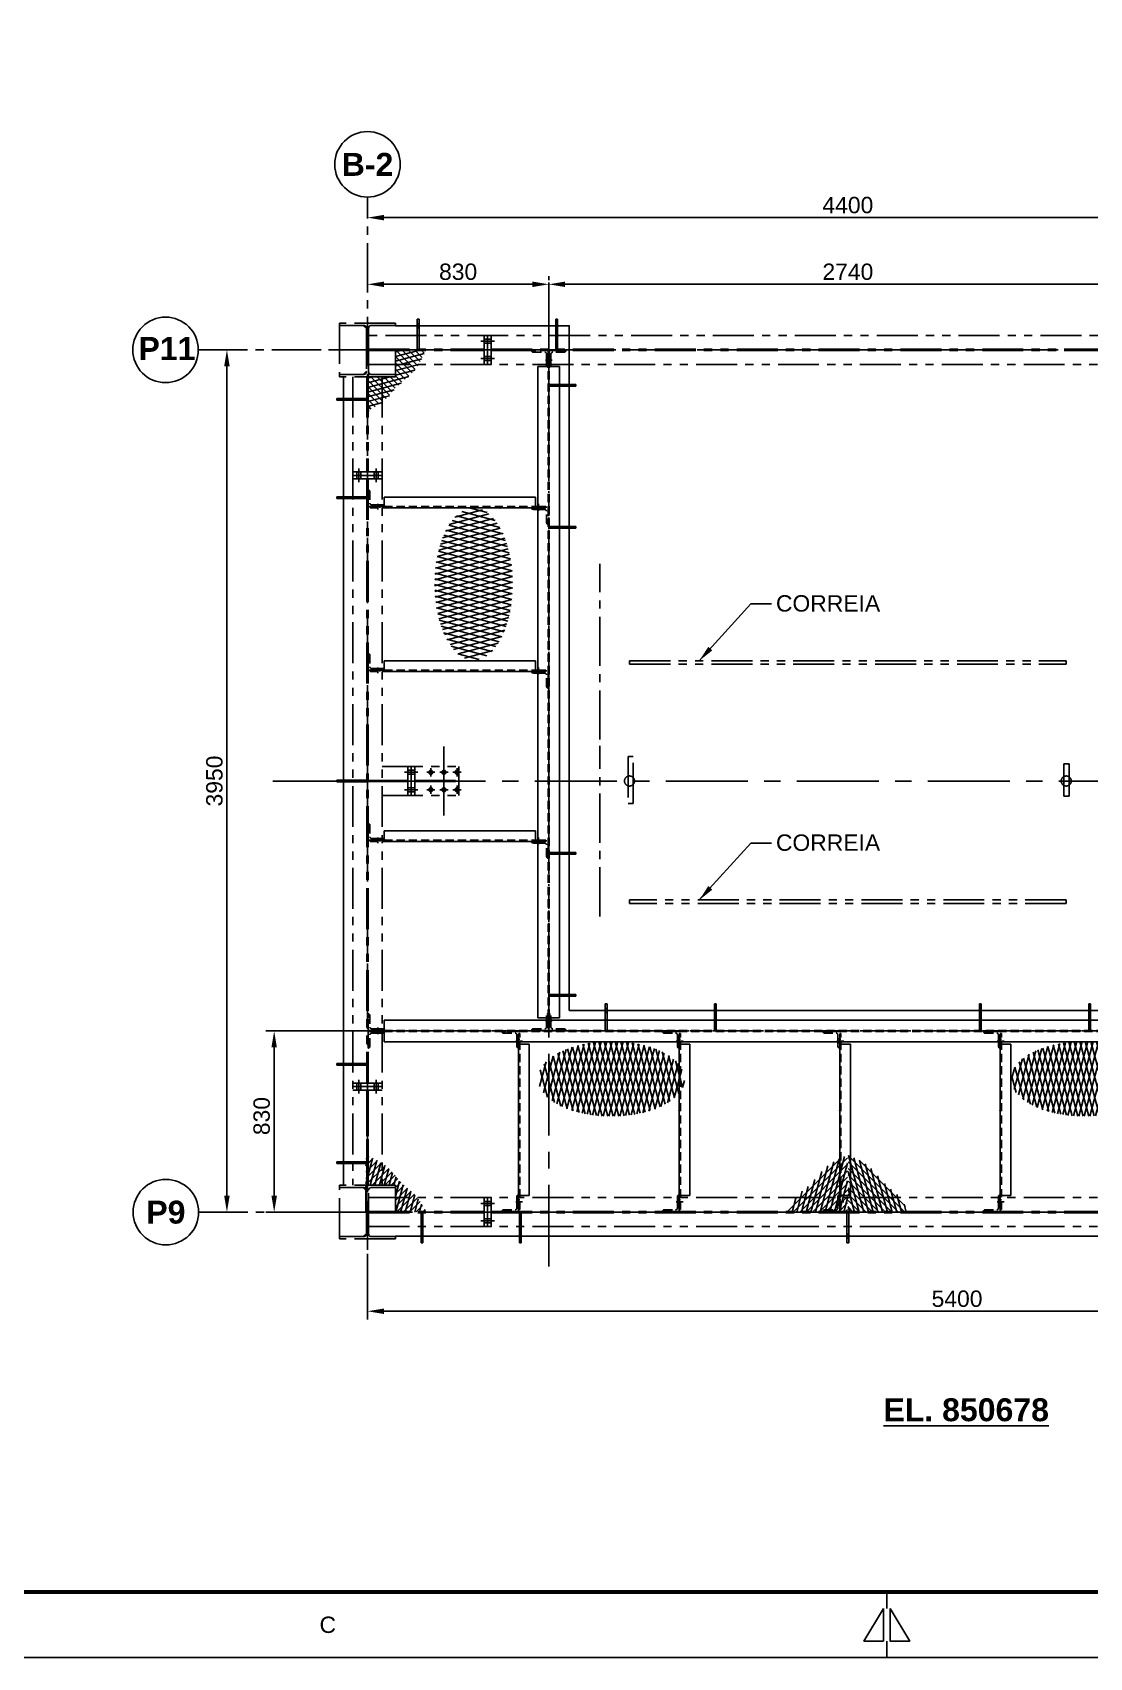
# Model space of a CAD drawing. Header units: millimetres. Extents: x -16232 to 52632, y -3739 to 20678.
# Drawn here: x 10668 to 15509, y 0 to 7444 of the extents above; entities that cross this region are included whole.
import ezdxf
from ezdxf.enums import TextEntityAlignment as Align

# ---------------------------------------------------------------- set-up
doc = ezdxf.new("R2010")
doc.units = ezdxf.units.MM
doc.header["$LTSCALE"] = 300
doc.header["$MEASUREMENT"] = 0
for name, pattern in [('CENTER', [2, 1.25, -0.25, 0.25, -0.25]), ('CENTER2', [1.125, 0.75, -0.125, 0.125, -0.125]), ('HIDDEN', [0.375, 0.25, -0.125]), ('PHANTOM2', [1.25, 0.625, -0.125, 0.125, -0.125, 0.125, -0.125])]:
    doc.linetypes.add(name, pattern=pattern)
for name, color, linetype in [('2D_BEMASSUNG', 1, 'Continuous'), ('CENTRO', 1, 'CENTER'), ('CONTORNO', 3, 'Continuous'), ('EM-PJ-CENTRO', 10, 'CENTER2'), ('EM-PJ-CONTORNO', 3, 'Continuous'), ('EM-PJ-COTA', 7, 'Continuous'), ('EM-PJ-FANTASMA', 8, 'PHANTOM2'), ('EM-PJ-FINA', 1, 'Continuous'), ('EM-PJ-HACHURA', 8, 'Continuous'), ('EM-PJ-TEXTO', 7, 'Continuous'), ('EM-PJ-TRACEJADA', 1, 'HIDDEN')]:
    doc.layers.add(name, color=color, linetype=linetype)
doc.styles.add('PADRAO ANGLO', font='arial.ttf')
doc.styles.add('PADRAO ANGLO NEG', font='arialbd.ttf')
doc.dimstyles.new('COTAS-ANGLO-PADRÃO', dxfattribs={"dimscale": 30, "dimtxt": 2.5, "dimasz": 2.5, "dimexe": 1.25, "dimexo": 0.625, "dimtad": 1, "dimtxsty": 'PADRAO ANGLO', "dimcen": 2.5, "dimclrd": 256, "dimclre": 256, "dimclrt": 256, "dimadec": 0, "dimazin": 0, "dimtfac": 1, "dimtmove": 0, "dimatfit": 0, "dimfxl": 1, "dimarcsym": 0})

# ---------------------------------------------------------------- blocks, each defined once
blk = doc.blocks.new('FORMATO_A1')
for p, q in [((486, 10), (486, 7.5)), ((486, 2.5), (486, 0)), ((0, 0), (841, 0))]:
    blk.add_line(p, q)
at = {"const_width": 0.6}
blk.add_lwpolyline([(831, 584), (25, 584), (25, 10), (831, 10)], close=True, dxfattribs=at)
for points in [[(485.5, 7.5), (482.5, 2.5), (485.5, 2.5)], [(486.5, 7.5), (489.5, 2.5), (486.5, 2.5)]]:
    blk.add_lwpolyline(points, close=True)
at = {"style": 'PADRAO ANGLO'}
blk.add_text('C', height=2.5, dxfattribs=at).set_placement((400.66, 5), align=Align.MIDDLE)
blk = doc.blocks.new('piso2')
at = {"layer": 'EM-PJ-HACHURA'}
h = blk.add_hatch(dxfattribs=at)
h.set_pattern_fill('ANSI31', color=256, scale=202.899934, angle=420)
h.set_pattern_definition([(105, (-1703.975, -1937.196), (-24.498286, -6.564296), [])])
edge = h.paths.add_edge_path()
edge.add_ellipse((3175.8, -8292.7), major_axis=(-348.9, 0), ratio=0.511834, start_angle=0, end_angle=360)
h = blk.add_hatch(dxfattribs=at)
h.set_pattern_fill('ANSI31', color=256, scale=202.899934, angle=390)
h.set_pattern_definition([(75, (-1703.975, -1937.196), (-24.498286, 6.564296), [])])
edge = h.paths.add_edge_path()
edge.add_ellipse((3175.8, -8292.7), major_axis=(-348.9, 0), ratio=0.511834, start_angle=0, end_angle=360)
at = {"layer": 'EM-PJ-CENTRO'}
blk.add_lwpolyline([(4125.3, -7811.9), (4245.3, -7811.9), (4245.3, -7934.9), (4125.3, -7934.9)], close=True, dxfattribs=at)
at = {"layer": 'EM-PJ-HACHURA', "linetype": 'Continuous'}
for p, q in [((3970, -7813.9, 0), (3969.6, -7812.6, 0)), ((3987.1, -7812.7, 0), (3977.3, -7822.5, 0)), ((4016.6, -7812.7, 0), (3988.1, -7841.2, 0)), ((4007.9, -7874.7, 0), (3991.2, -7812.6, 0)), ((4046.1, -7812.7, 0), (3999.4, -7859.3, 0)), ((4075.5, -7812.7, 0), (4011.7, -7876.5, 0)), ((4038.1, -7907, 0), (4012.8, -7812.6, 0)), ((4105, -7812.7, 0), (4025.2, -7892.5, 0)), ((4065.6, -7929.3, 0), (4034.3, -7812.6, 0)), ((4095.4, -7960.1, 0), (4055.9, -7812.6, 0)), ((4126.8, -7996.6, 0), (4077.5, -7812.6, 0)), ((4125.3, -7910.5, 0), (4099.1, -7812.6, 0)), ((4125.3, -7830, 0), (4120.6, -7812.6, 0)), ((4248.7, -7816.3, 0), (4245.3, -7819.7, 0)), ((4125.3, -7821.8, 0), (4040.3, -7906.9, 0)), ((4125.3, -7851.3, 0), (4056.6, -7919.9, 0)), ((4125.3, -7880.7, 0), (4072.6, -7933.4, 0)), ((4248.7, -7845.8, 0), (4245.3, -7849.1, 0)), ((4248.7, -7875.2, 0), (4245.3, -7878.6, 0)), ((4246.2, -7878.6, 0), (4245.3, -7875.4, 0)), ((4125.3, -7910.2, 0), (4087.3, -7948.2, 0)), ((4130, -7934.9, 0), (4101.1, -7963.9, 0)), ((4159.5, -7934.9, 0), (4114.6, -7979.8, 0)), ((4189, -7934.9, 0), (4128.3, -7995.6, 0)), ((4155.7, -8023.9, 0), (4131.8, -7934.9, 0)), ((4218.4, -7934.9, 0), (4142.8, -8010.6, 0)), ((4182, -8041.6, 0), (4153.4, -7934.9, 0)), ((4248.7, -7934.1, 0), (4158.5, -8024.3, 0)), ((4207.2, -8055.1, 0), (4175, -7934.9, 0)), ((4248.7, -7963.6, 0), (4175.9, -8036.4, 0)), ((4231.8, -8066.7, 0), (4196.5, -7934.9, 0)), ((4246.2, -8039.6, 0), (4218.1, -7934.9, 0)), ((4246.2, -7959.1, 0), (4239.7, -7934.9, 0)), ((4248.7, -7904.7, 0), (4245.3, -7908.1, 0)), ((4248.7, -7993.1, 0), (4194.4, -8047.3, 0)), ((4248.7, -8022.5, 0), (4213.9, -8057.3, 0)), ((4248.7, -8052, 0), (4234, -8066.6, 0))]:
    blk.add_line(p, q, dxfattribs=at)
blk = doc.blocks.new('piso')
at = {"layer": 'EM-PJ-HACHURA'}
h = blk.add_hatch(dxfattribs=at)
h.set_pattern_fill('ANSI31', color=256, scale=166.666667, angle=330)
h.set_pattern_definition([(15, (1990.288, -3208.107), (-5.392063, 20.123455), [])])
edge = h.paths.add_edge_path()
edge.add_spline(control_points=[(2339.3, -9848.3), (2323.8, -9883.3), (2291.2, -9956.4), (2209.8, -10005.9), (2157, -10081.3), (2112.2, -10106.5), (2078.8, -10125.3)], knot_values=[0, 0, 0, 0, 168.424806, 352.622091, 410.097256, 578.90647, 578.90647, 578.90647, 578.90647], degree=3, periodic=0)
edge.add_line((2078.8, -10125.3), (2078.8, -9848.3))
edge.add_line((2078.8, -9848.3), (2339.3, -9848.3))
h = blk.add_hatch(dxfattribs=at)
h.set_pattern_fill('ANSI31', color=256, scale=166.666667, angle=180)
h.set_pattern_definition([(225, (-364.156, 2231.224), (14.73139, -14.73139), [])])
edge = h.paths.add_edge_path()
edge.add_spline(control_points=[(2340.7, -9848.1), (2325.2, -9883), (2292.7, -9956.1), (2211.2, -10005.6), (2158.5, -10081.1), (2113.7, -10106.2), (2080.2, -10125)], knot_values=[0, 0, 0, 0, 168.424806, 352.622091, 410.097256, 578.90647, 578.90647, 578.90647, 578.90647], degree=3, periodic=0)
edge.add_line((2080.2, -10125), (2080.2, -9848.1))
edge.add_line((2080.2, -9848.1), (2340.7, -9848.1))
h = blk.add_hatch(dxfattribs=at)
h.set_pattern_fill('ANSI31', color=256, scale=194.957245, angle=300)
h.set_pattern_definition([(345, (2235.369, -2350.358), (6.30733, 23.53928), [])])
edge = h.paths.add_edge_path()
edge.add_ellipse((2689.2, -10930.2), major_axis=(0, 335.2), ratio=0.511834, start_angle=0, end_angle=360)
h = blk.add_hatch(dxfattribs=at)
h.set_pattern_fill('ANSI31', color=256, scale=194.957245, angle=330)
h.set_pattern_definition([(15, (2235.369, -2350.358), (-6.30733, 23.53928), [])])
edge = h.paths.add_edge_path()
edge.add_ellipse((2689.2, -10930.2), major_axis=(0, 335.2), ratio=0.511834, start_angle=0, end_angle=360)
at = {"layer": 'EM-PJ-CENTRO'}
blk.add_lwpolyline([(2201.7, -11918.8), (2078.7, -11918.8), (2078.7, -12054.3), (2201.7, -12054.3)], close=True, dxfattribs=at)
at = {"layer": 'EM-PJ-HACHURA', "linetype": 'Continuous'}
for p, q in [((2077.8, -11787.3, 0), (2089.7, -11784.1, 0)), ((2077.8, -11808.9, 0), (2114.8, -11798.9, 0)), ((2077.8, -11830.4, 0), (2137.7, -11814.4, 0)), ((2077.8, -11852, 0), (2157.4, -11830.6, 0)), ((2090.9, -11783.4, 0), (2080.2, -11794.1, 0)), ((2109.6, -11794.2, 0), (2080.2, -11823.6, 0)), ((2127.7, -11805.6, 0), (2080.2, -11853, 0)), ((2144.8, -11817.9, 0), (2080.2, -11882.5, 0)), ((2160.7, -11831.4, 0), (2080.2, -11911.9, 0)), ((2077.8, -11873.6, 0), (2173.6, -11847.9, 0)), ((2077.8, -11895.1, 0), (2187.7, -11865.7, 0)), ((2077.8, -11916.7, 0), (2203.2, -11883.1, 0)), ((2175, -11846.6, 0), (2102.8, -11918.8, 0)), ((2188.1, -11863, 0), (2132.3, -11918.8, 0)), ((2150.4, -11918.8, 0), (2221, -11899.9, 0)), ((2201.6, -11878.9, 0), (2161.8, -11918.8, 0)), ((2216.5, -11893.6, 0), (2191.2, -11918.8, 0)), ((2232.1, -11907.3, 0), (2201.7, -11937.8, 0)), ((2077.8, -11938.3, 0), (2078.7, -11938, 0)), ((2077.8, -11959.8, 0), (2078.7, -11959.6, 0)), ((2077.8, -11981.4, 0), (2078.7, -11981.1, 0)), ((2201.7, -11926.6, 0), (2240.3, -11916.3, 0)), ((2248.1, -11920.8, 0), (2201.7, -11967.2, 0)), ((2201.7, -11948.2, 0), (2259.4, -11932.7, 0)), ((2263.9, -11934.5, 0), (2201.7, -11996.7, 0)), ((2278.8, -11949.1, 0), (2201.7, -12026.2, 0)), ((2201.7, -11969.8, 0), (2276.9, -11949.6, 0)), ((2201.7, -11991.3, 0), (2291.7, -11967.2, 0)), ((2292.4, -11964.9, 0), (2203, -12054.3, 0)), ((2304.5, -11982.3, 0), (2232.5, -12054.3, 0)), ((2077.8, -12003, 0), (2078.7, -12002.7, 0)), ((2077.8, -12024.5, 0), (2078.7, -12024.3, 0)), ((2077.8, -12046.1, 0), (2078.7, -12045.9, 0)), ((2201.7, -12012.9, 0), (2304, -11985.5, 0)), ((2201.7, -12034.5, 0), (2314.6, -12004.2, 0)), ((2208.2, -12054.3, 0), (2324.1, -12023.2, 0)), ((2315.3, -12000.9, 0), (2262, -12054.3, 0)), ((2288.7, -12054.3, 0), (2333, -12042.4, 0)), ((2325.3, -12020.5, 0), (2291.4, -12054.3, 0)), ((2334.6, -12040.6, 0), (2320.9, -12054.3, 0))]:
    blk.add_line(p, q, dxfattribs=at)
blk = doc.blocks.new("u8'")
at = {"layer": '2D_BEMASSUNG'}
blk.add_point((36525.6, -24418.9), dxfattribs=at)
at = {"layer": 'EM-PJ-CENTRO'}
for p, q in [((36105.5, -24437.4), (36105.5, -24411.1)), ((36842.4, -24437.4), (36842.4, -24412.6))]:
    blk.add_line(p, q, dxfattribs=at)
at = {"layer": 'EM-PJ-CONTORNO', "ltscale": 0.5}
for p, q in [((36125.1, -24418.9), (36838.5, -24418.9)), ((36135.1, -24424.5), (36135.1, -24467.7)), ((36135.1, -24467.7), (36827.6, -24467.7)), ((36827.6, -24424.5), (36827.6, -24467.7)), ((36827.6, -24424.5), (36838.5, -24424.5))]:
    blk.add_line(p, q, dxfattribs=at)
at = {"layer": 'EM-PJ-TRACEJADA', "ltscale": 0.5}
for p, q in [((36070.5, -24418.9), (36125.1, -24418.9)), ((36070.5, -24418.9), (36070.5, -24424.5)), ((36070.5, -24424.5), (36877.4, -24424.5)), ((36096.5, -24424.5), (36096.5, -24418.9)), ((36114.5, -24424.5), (36114.5, -24418.9)), ((36833.4, -24424.5), (36833.4, -24418.9)), ((36838.5, -24418.9), (36877.4, -24418.9)), ((36851.4, -24424.5), (36851.4, -24418.9)), ((36877.4, -24418.9), (36877.4, -24424.5))]:
    blk.add_line(p, q, dxfattribs=at)
blk = doc.blocks.new('base guarda v')
at = {"layer": 'EM-PJ-CENTRO', "ltscale": 0.5}
for p, q in [((38451.7, -28174.5), (38451.7, -28110.9)), ((38451.7, -28110.9), (38459.7, -28110.9)), ((38459.7, -28110.9), (38459.7, -28174.5)), ((38464.7, -28218.5), (38446.3, -28218.5))]:
    blk.add_line(p, q, dxfattribs=at)
at = {"layer": 'EM-PJ-CONTORNO', "ltscale": 0.5}
for p, q in [((38451.7, -28248.5), (38451.7, -28174.5)), ((38459.7, -28174.5), (38459.7, -28248.5)), ((38459.7, -28248.5), (38451.7, -28248.5))]:
    blk.add_line(p, q, dxfattribs=at)
at = {"layer": 'EM-PJ-TRACEJADA', "ltscale": 0.5}
for p, q in [((38459.7, -28209.5), (38451.7, -28209.5)), ((38459.7, -28227.5), (38451.7, -28227.5))]:
    blk.add_line(p, q, dxfattribs=at)
blk = doc.blocks.new('*D62')
at = {"layer": 'Defpoints', "color": 0, "transparency": 16777216}
for p in [(12201.9, 6299.2), (12201.9, 6290.7), (13031.9, 6290.7)]:
    blk.add_point(p, dxfattribs=at)
at = {"layer": 'EM-PJ-COTA', "lineweight": -2, "transparency": 16777216}
for p, q in [((13031.9, 6309.5), (13031.9, 6328.2)), ((12201.9, 6280.5), (12201.9, 6253.2)), ((12956.9, 6290.7), (12276.9, 6290.7))]:
    blk.add_line(p, q, dxfattribs=at)
at = {"layer": 'EM-PJ-COTA', "transparency": 16777216}
for points in [[(12276.9, 6303.2), (12276.9, 6278.2), (12201.9, 6290.7)], [(12956.9, 6303.2), (12956.9, 6278.2), (13031.9, 6290.7)]]:
    blk.add_solid(points, dxfattribs=at)
at = {"layer": 'EM-PJ-COTA', "transparency": 16777216, "insert": (12616.9, 6347.8), "char_height": 75, "attachment_point": 5, "style": 'PADRAO ANGLO'}
blk.add_mtext('830', dxfattribs=at)
blk = doc.blocks.new('*D63')
at = {"layer": 'Defpoints', "color": 0, "transparency": 16777216}
for p in [(13031.9, 6299.2), (15771.9, 6290.7), (15771.9, 6290.7)]:
    blk.add_point(p, dxfattribs=at)
at = {"layer": 'EM-PJ-COTA', "lineweight": -2, "transparency": 16777216}
for p, q in [((15771.9, 6309.5), (15771.9, 6328.2)), ((13031.9, 6280.5), (13031.9, 6253.2)), ((13106.9, 6290.7), (15696.9, 6290.7))]:
    blk.add_line(p, q, dxfattribs=at)
at = {"layer": 'EM-PJ-COTA', "transparency": 16777216}
for points in [[(13106.9, 6303.2), (13106.9, 6278.2), (13031.9, 6290.7)], [(15696.9, 6303.2), (15696.9, 6278.2), (15771.9, 6290.7)]]:
    blk.add_solid(points, dxfattribs=at)
at = {"layer": 'EM-PJ-COTA', "transparency": 16777216, "insert": (14401.9, 6347.8), "char_height": 75, "attachment_point": 5, "style": 'PADRAO ANGLO'}
blk.add_mtext('2740', dxfattribs=at)
blk = doc.blocks.new('*D65')
at = {"layer": 'Defpoints', "color": 0, "transparency": 16777216}
for p in [(12201.9, 6596.2), (12201.9, 6596.2), (16601.9, 6596.2)]:
    blk.add_point(p, dxfattribs=at)
at = {"layer": 'EM-PJ-COTA', "lineweight": -2, "transparency": 16777216}
for p, q in [((12201.9, 6615), (12201.9, 6633.7)), ((16601.9, 6615), (16601.9, 6633.7)), ((16526.9, 6596.2), (12276.9, 6596.2))]:
    blk.add_line(p, q, dxfattribs=at)
at = {"layer": 'EM-PJ-COTA', "transparency": 16777216}
for points in [[(12276.9, 6608.7), (12276.9, 6583.7), (12201.9, 6596.2)], [(16526.9, 6608.7), (16526.9, 6583.7), (16601.9, 6596.2)]]:
    blk.add_solid(points, dxfattribs=at)
at = {"layer": 'EM-PJ-COTA', "transparency": 16777216, "insert": (14401.9, 6653.3), "char_height": 75, "attachment_point": 5, "style": 'PADRAO ANGLO'}
blk.add_mtext('4400', dxfattribs=at)
blk = doc.blocks.new('*D66')
at = {"layer": 'Defpoints', "color": 0, "transparency": 16777216}
for p in [(11558, 5990.3), (11558, 5990.3), (11558, 2040.3)]:
    blk.add_point(p, dxfattribs=at)
at = {"layer": 'EM-PJ-COTA', "lineweight": -2, "transparency": 16777216}
for p, q in [((11576.7, 5990.3), (11595.5, 5990.3)), ((11558, 2115.3), (11558, 5915.3)), ((11576.7, 2040.3), (11595.5, 2040.3))]:
    blk.add_line(p, q, dxfattribs=at)
at = {"layer": 'EM-PJ-COTA', "transparency": 16777216}
for points in [[(11545.5, 5915.3), (11570.5, 5915.3), (11558, 5990.3)], [(11545.5, 2115.3), (11570.5, 2115.3), (11558, 2040.3)]]:
    blk.add_solid(points, dxfattribs=at)
at = {"layer": 'EM-PJ-COTA', "transparency": 16777216, "insert": (11500.9, 4015.3), "char_height": 75, "attachment_point": 5, "rotation": 90, "style": 'PADRAO ANGLO'}
blk.add_mtext('3950', dxfattribs=at)
blk = doc.blocks.new('*D67')
at = {"layer": 'Defpoints', "color": 0, "transparency": 16777216}
for p in [(12135.4, 2870.3), (11774.4, 2040.3), (11835.5, 2040.3)]:
    blk.add_point(p, dxfattribs=at)
at = {"layer": 'EM-PJ-COTA', "lineweight": -2, "transparency": 16777216}
for p, q in [((12116.6, 2870.3), (11736.9, 2870.3)), ((11774.4, 2795.3), (11774.4, 2115.3)), ((11816.8, 2040.3), (11736.9, 2040.3))]:
    blk.add_line(p, q, dxfattribs=at)
at = {"layer": 'EM-PJ-COTA', "transparency": 16777216}
for points in [[(11761.9, 2795.3), (11786.9, 2795.3), (11774.4, 2870.3)], [(11761.9, 2115.3), (11786.9, 2115.3), (11774.4, 2040.3)]]:
    blk.add_solid(points, dxfattribs=at)
at = {"layer": 'EM-PJ-COTA', "transparency": 16777216, "insert": (11717.3, 2480.3), "char_height": 75, "attachment_point": 5, "rotation": 90, "style": 'PADRAO ANGLO'}
blk.add_mtext('830', dxfattribs=at)
blk = doc.blocks.new('*D71')
at = {"layer": 'Defpoints', "color": 0, "transparency": 16777216}
for p in [(17601.9, 2015.2), (12201.9, 1867.3), (17601.9, 1586.2)]:
    blk.add_point(p, dxfattribs=at)
at = {"layer": 'EM-PJ-COTA', "lineweight": -2, "transparency": 16777216}
for p, q in [((17601.9, 1996.5), (17601.9, 1548.7)), ((12201.9, 1848.5), (12201.9, 1548.7)), ((12276.9, 1586.2), (17526.9, 1586.2))]:
    blk.add_line(p, q, dxfattribs=at)
at = {"layer": 'EM-PJ-COTA', "transparency": 16777216}
for points in [[(12276.9, 1598.7), (12276.9, 1573.7), (12201.9, 1586.2)], [(17526.9, 1598.7), (17526.9, 1573.7), (17601.9, 1586.2)]]:
    blk.add_solid(points, dxfattribs=at)
at = {"layer": 'EM-PJ-COTA', "transparency": 16777216, "insert": (14901.9, 1643.2), "char_height": 75, "attachment_point": 5, "style": 'PADRAO ANGLO'}
blk.add_mtext('5400', dxfattribs=at)
blk = doc.blocks.new('u8')
at = {"layer": '2D_BEMASSUNG'}
blk.add_point((38250.3, -24315), dxfattribs=at)
at = {"layer": 'EM-PJ-CENTRO'}
for p, q in [((38268.8, -23754.9), (38242.5, -23754.9)), ((38268.8, -24491.9), (38243.9, -24491.9))]:
    blk.add_line(p, q, dxfattribs=at)
at = {"layer": 'EM-PJ-CONTORNO', "ltscale": 0.5}
for p, q in [((38250.3, -23774.5), (38250.3, -24488)), ((38255.8, -23774.5), (38255.8, -23784.5)), ((38255.8, -23784.5), (38299, -23784.5)), ((38299, -23784.5), (38299, -24478)), ((38255.8, -24478), (38255.8, -24488))]:
    blk.add_line(p, q, dxfattribs=at)
at = {"layer": 'EM-PJ-CONTORNO'}
blk.add_line((38255.8, -24478), (38299, -24478), dxfattribs=at)
at = {"layer": 'EM-PJ-TRACEJADA', "ltscale": 0.5}
for p, q in [((38250.3, -23719.9), (38250.3, -23774.5)), ((38250.3, -23719.9), (38255.8, -23719.9)), ((38255.8, -23745.9), (38250.3, -23745.9)), ((38255.8, -23719.9), (38255.8, -23774.5)), ((38255.8, -23763.9), (38250.3, -23763.9)), ((38255.8, -23784.5), (38255.8, -24478)), ((38255.8, -24482.9), (38250.3, -24482.9)), ((38250.3, -24488), (38250.3, -24526.9)), ((38255.8, -24488), (38255.8, -24526.9)), ((38255.8, -24500.9), (38250.3, -24500.9)), ((38255.8, -24526.9), (38250.3, -24526.9))]:
    blk.add_line(p, q, dxfattribs=at)
blk = doc.blocks.new('b guard remov')
at = {"layer": 'EM-PJ-CENTRO'}
blk.add_line((39680.1, -27043.1), (39718.9, -27043.1), dxfattribs=at)
at = {"layer": 'EM-PJ-CENTRO', "ltscale": 0.5}
for p, q in [((39695.5, -27134.9), (39695.5, -27087)), ((39703.5, -27087), (39703.5, -27134.9)), ((39703.5, -27134.9), (39695.5, -27134.9))]:
    blk.add_line(p, q, dxfattribs=at)
at = {"layer": 'EM-PJ-CONTORNO', "ltscale": 0.5}
for p, q in [((39695.4, -27087), (39695.5, -27013.2)), ((39695.5, -27013.2), (39703.5, -27013.2)), ((39703.5, -27013.2), (39703.4, -27087))]:
    blk.add_line(p, q, dxfattribs=at)
at = {"layer": 'EM-PJ-TRACEJADA'}
for p, q in [((39695.5, -27034.1), (39703.5, -27034.1)), ((39695.5, -27052.1), (39703.5, -27052.1))]:
    blk.add_line(p, q, dxfattribs=at)
blk = doc.blocks.new('guada remo')
at = {"layer": 'EM-PJ-CENTRO', "xscale": -1}
blk.add_blockref('b guard remov', (78531.4, 0), dxfattribs=at)
blk = doc.blocks.new('A$Cfd298604')
at = {"layer": 'EM-PJ-CENTRO'}
blk.add_line((44, 12.9), (44, -11.9), dxfattribs=at)
at = {"layer": 'EM-PJ-CONTORNO', "ltscale": 0.5}
for p, q in [((47.9, 7.9), (68.3, 7.9)), ((76.2, 0), (47.9, 0))]:
    blk.add_line(p, q, dxfattribs=at)
blk.add_arc((68.3, 0), 7.94, 0, 90, dxfattribs=at)
at = {"layer": 'EM-PJ-TRACEJADA', "ltscale": 0.5}
for p, q in [((0, 0), (0, 76.2)), ((47.9, 0), (0, 0)), ((7.9, 68.3), (7.9, 15.9)), ((15.9, 7.9), (47.9, 7.9))]:
    blk.add_line(p, q, dxfattribs=at)
at = {"layer": 'EM-PJ-TRACEJADA'}
for p, q in [((35, 0), (35, 7.9)), ((53, 7.9), (53, 0))]:
    blk.add_line(p, q, dxfattribs=at)
at = {"layer": 'EM-PJ-TRACEJADA', "ltscale": 0.5}
for centre, start, end in [((0, 68.3), 0, 90), ((15.9, 15.9), 180, 270)]:
    blk.add_arc(centre, 7.94, start, end, dxfattribs=at)
blk = doc.blocks.new('W103')
at = {"layer": 'CENTRO', "ltscale": 0.1}
for p, q in [((40005.7, -27138), (36899.7, -27138)), ((36934.7, -27122), (36934.7, -27146.5)), ((39961.7, -27122), (39961.7, -27147.3))]:
    blk.add_line(p, q, dxfattribs=at)
at = {"layer": 'CONTORNO'}
for p, q in [((36948.6, -27135.9), (36938.6, -27135.9)), ((36948.6, -27140.2), (36938.6, -27140.2)), ((39932.1, -27135.9), (39942.1, -27135.9)), ((39932.1, -27140.2), (39942.1, -27140.2))]:
    blk.add_line(p, q, dxfattribs=at)
at = {"layer": 'EM-PJ-CONTORNO', "ltscale": 0.5}
for p, q in [((36948.6, -27088), (39932.1, -27088)), ((36948.6, -27088), (36948.6, -27188)), ((39932.1, -27088), (39932.1, -27188)), ((36948.6, -27188), (39932.1, -27188))]:
    blk.add_line(p, q, dxfattribs=at)
at = {"layer": 'EM-PJ-TRACEJADA', "ltscale": 0.5}
for p, q in [((36938.6, -27135.9), (36899.7, -27135.9)), ((36899.7, -27140.2), (36899.7, -27135.9)), ((36899.7, -27140.2), (36938.6, -27140.2)), ((36925.7, -27135.8), (36925.7, -27140.2)), ((36943.7, -27134.9), (36943.7, -27141.1)), ((36948.6, -27135.9), (39932.1, -27135.9)), ((36948.6, -27140.2), (39932.1, -27140.2)), ((39942.1, -27135.9), (39996.7, -27135.9)), ((39942.1, -27140.2), (39996.7, -27140.2)), ((39952.7, -27135.9), (39952.7, -27140.2)), ((39970.7, -27135.9), (39970.7, -27140.2)), ((39996.7, -27135.9), (39996.7, -27140.2))]:
    blk.add_line(p, q, dxfattribs=at)
at = {"layer": 'EM-PJ-CENTRO'}
for p in [(-1780.3, -1), (-1130.2, -1), (363.8, -1), (1013.8, -1)]:
    blk.add_blockref('guada remo', p, dxfattribs=at)
at = {"layer": 'EM-PJ-TRACEJADA', "rotation": 90}
for p, xscale in [((37756.4, -27140.2), -1), ((38535.2, -27140.2), -1.000000000000001), ((39284.9, -27140.2), -1.000000000000001)]:
    blk.add_blockref('A$Cfd298604', p, dxfattribs=dict(at, xscale=xscale))
blk = doc.blocks.new('A$Cd46b86cf')
at = {"layer": 'CENTRO', "ltscale": 0.1}
blk.add_line((769.54, -3.9), (751.6, -3.9), dxfattribs=at)
at = {"layer": 'EM-PJ-CONTORNO', "ltscale": 0.5}
for p, q in [((756.6, 28.3), (756.6, 0)), ((764.54, 10), (764.54, 20.36)), ((764.54, 0), (764.54, 10))]:
    blk.add_line(p, q, dxfattribs=at)
blk.add_arc((756.6, 20.36), 7.94, 42.263723, 90, dxfattribs=at)
at = {"layer": 'EM-PJ-TRACEJADA', "ltscale": 0.5}
for p, q in [((764.54, 5.1), (756.6, 5.1)), ((764.54, -32.02), (764.54, 0)), ((756.6, 0), (756.6, -47.9)), ((756.6, -47.9), (832.8, -47.9)), ((824.86, -39.96), (772.48, -39.96))]:
    blk.add_line(p, q, dxfattribs=at)
at = {"layer": 'EM-PJ-TRACEJADA'}
blk.add_line((764.54, -12.9), (756.6, -12.9), dxfattribs=at)
at = {"layer": 'EM-PJ-TRACEJADA', "ltscale": 0.5}
for centre, start, end in [((772.48, -32.02), 180, 270), ((824.86, -47.9), 0, 90)]:
    blk.add_arc(centre, 7.94, start, end, dxfattribs=at)
blk = doc.blocks.new('A$Cdb7c571d')
at = {"layer": 'CENTRO', "ltscale": 0.1}
for p, q in [((5, 0), (-4381.2, 0)), ((-4341.2, 9), (-4341.2, -9)), ((-35, 9), (-35, -9))]:
    blk.add_line(p, q, dxfattribs=at)
at = {"layer": 'CONTORNO'}
for p, q in [((-4376.2, 2.2), (-4376.2, -2.2)), ((-64.6, 2.2), (0, 2.2)), ((0, -2.2), (0, 2.2)), ((-4311.6, -2.2), (-4376.2, -2.2)), ((-64.6, -2.2), (0, -2.2))]:
    blk.add_line(p, q, dxfattribs=at)
at = {"layer": 'EM-PJ-CONTORNO', "ltscale": 0.5}
for p, q in [((-4311.6, 2.2), (-4376.2, 2.2)), ((-4311.6, 50), (-64.6, 50)), ((-4311.6, 50), (-4311.6, -50)), ((-64.6, 50), (-64.6, -50)), ((-4311.6, -50), (-64.6, -50))]:
    blk.add_line(p, q, dxfattribs=at)
at = {"layer": 'EM-PJ-TRACEJADA', "ltscale": 0.5}
for p, q in [((-4350.2, 3.1), (-4350.2, -3.1)), ((-4332.2, 3.1), (-4332.2, -3.1)), ((-4311.6, 2.2), (-64.6, 2.2)), ((-44, 3.1), (-44, -3.1)), ((-26, 3.1), (-26, -3.1)), ((-4311.6, -2.2), (-64.6, -2.2))]:
    blk.add_line(p, q, dxfattribs=at)
at = {"layer": 'EM-PJ-CENTRO'}
for p in [(-42994.5, 27137.1), (-42494.5, 27137.1)]:
    blk.add_blockref('b guard remov', p, dxfattribs=at)
at = {"layer": 'EM-PJ-CENTRO', "xscale": -1}
for p in [(38118.3, 27137.1), (38618.3, 27137.1)]:
    blk.add_blockref('b guard remov', p, dxfattribs=at)
at = {"layer": 'EM-PJ-TRACEJADA', "xscale": -1}
for p in [(-2803.6, 50), (-63.6, 50)]:
    blk.add_blockref('A$Cd46b86cf', p, dxfattribs=at)
at = {"layer": 'EM-PJ-TRACEJADA'}
for p in [(-4312.5, 50), (-1572.6, 50)]:
    blk.add_blockref('A$Cd46b86cf', p, dxfattribs=at)
at = {"layer": 'EM-PJ-TRACEJADA', "xscale": -1.000000000000002, "rotation": 90}
for p in [(-3696.2, -2.2), (-2960.9, -2.2), (-2225.6, -2.2), (-1490.7, -2.2)]:
    blk.add_blockref('A$Cfd298604', p, dxfattribs=at)
at = {"layer": 'EM-PJ-TRACEJADA', "rotation": 270}
blk.add_blockref('A$Cfd298604', (-749.8, -2.2), dxfattribs=at)
blk = doc.blocks.new('A$C8b542005')
at = {"layer": 'EM-PJ-CENTRO'}
blk.add_line((-44, 12.94), (-44, -11.92), dxfattribs=at)
at = {"layer": 'EM-PJ-TRACEJADA', "ltscale": 0.5}
for p, q in [((0, 0), (0, 76.2)), ((-76.2, 0), (0, 0)), ((-57.9, 7.94), (-68.26, 7.94)), ((-47.9, 7.94), (-57.9, 7.94)), ((-57.9, 0), (-47.9, 0)), ((-53, 7.94), (-53, 0)), ((-15.88, 7.94), (-47.9, 7.94)), ((-47.9, 0), (-10, 0)), ((-7.94, 68.26), (-7.94, 15.88))]:
    blk.add_line(p, q, dxfattribs=at)
at = {"layer": 'EM-PJ-TRACEJADA'}
blk.add_line((-35, 7.94), (-35, 0), dxfattribs=at)
at = {"layer": 'EM-PJ-TRACEJADA', "ltscale": 0.5}
for centre, start, end in [((0, 68.26), 90, 180), ((-68.26, 0), 90, 180), ((-15.88, 15.88), 270, 0)]:
    blk.add_arc(centre, 7.94, start, end, dxfattribs=at)
blk = doc.blocks.new('A$Cfde7f5ae')
at = {"layer": 'EM-PJ-TRACEJADA'}
for p, rotation in [((825, 3115), 90), ((3565, 3115), 90), ((0, -4.3), 180), ((4400.1, -378.7), 180), ((3635.4, -829.3), 270)]:
    blk.add_blockref('A$C8b542005', p, dxfattribs=dict(at, rotation=rotation))
for p, xscale, rotation in [((829.3, 3115), -1, 270), ((3569.2, 3115), -1, 270), ((4394.2, -4.3), -1, 180), ((689, -829.3), -1.000000000000001, 90), ((1424.3, -829.3), -1.000000000000001, 90), ((2159.6, -829.3), -1.000000000000001, 90), ((2894.5, -829.3), -1.000000000000001, 90)]:
    blk.add_blockref('A$C8b542005', p, dxfattribs=dict(at, xscale=xscale, rotation=rotation))
at = {"layer": 'EM-PJ-TRACEJADA', "xscale": -1}
for p in [(0, 2399.7), (0, 1650), (0, 871.3), (4400, 322.7), (0, 0)]:
    blk.add_blockref('A$C8b542005', p, dxfattribs=at)
at = {"layer": 'EM-PJ-TRACEJADA'}
for p in [(4394.2, 2399.7), (4394.2, 1650), (4394.2, 0)]:
    blk.add_blockref('A$C8b542005', p, dxfattribs=at)
blk = doc.blocks.new('A$Cd626adb8')
at = {"layer": 'EM-PJ-FINA'}
for p, q in [((17.5, 246), (17.5, 3950)), ((4400, 12.5), (256, 12.5))]:
    blk.add_line(p, q, dxfattribs=at)
for points in [[(256, 4183.5), (1052, 4183.5), (1052, 1047), (3604, 1047), (3604, 4183.5), (4400, 4183.5)], [(4638.5, 3950), (4638.5, 1917.1), (5622.1, 1917.1), (5622.1, 28.9), (4656, 28.9)]]:
    blk.add_lwpolyline(points, dxfattribs=at)

msp = doc.modelspace()

# ---------------------------------------------------------------- linework, layer by layer
at = {"layer": 'CENTRO'}
for p, q in [((13031.871, 1790.76), (13031.871, 6299.229)), ((12551.871, 3856.595), (12551.871, 4173.995)), ((11768.012, 4015.295), (18166.179, 4015.295)), ((11835.524, 2040.295), (18166.179, 2040.295))]:
    msp.add_line(p, q, dxfattribs=at)
at = {"layer": 'EM-PJ-CENTRO'}
for p, q in [((12201.871, 1867.295), (12201.871, 6690.072)), ((11426.875, 5990.295), (18044.536, 5990.295)), ((12023.871, 5990.295), (16779.871, 5990.295)), ((13265.692, 4205.446), (13265.692, 5010.047)), ((13265.692, 3395.295), (13265.692, 4175.746)), ((11760.32, 2870.295), (17964.953, 2870.295)), ((11428.427, 2040.295), (17791.01, 2040.295))]:
    msp.add_line(p, q, dxfattribs=at)
at = {"layer": 'EM-PJ-COTA'}
for centre in [(12201.871, 6840.072), (11276.875, 5990.295), (11278.427, 2040.295)]:
    msp.add_circle(centre, 150, dxfattribs=at)
at = {"layer": 'EM-PJ-FANTASMA'}
for p, q in [((12073.871, 6113.295), (12073.871, 5867.295)), ((12329.871, 6113.295), (12073.871, 6113.295)), ((12329.871, 6113.295), (12329.871, 6102.595)), ((12184.821, 6102.595), (12073.871, 6102.595)), ((12181.621, 6102.595), (12196.621, 6087.595)), ((12196.621, 6090.795), (12196.621, 5889.795)), ((12207.121, 6090.795), (12207.121, 5889.795)), ((16596.621, 6056.795), (12207.121, 6056.795)), ((12218.921, 6102.595), (12329.871, 6102.595)), ((12782.871, 6030.295), (12720.871, 6030.295)), ((12735.871, 5923.795), (12735.871, 6056.795)), ((12767.871, 6039.295), (12735.871, 6039.295)), ((12751.871, 5923.795), (12751.871, 6056.795)), ((12767.871, 5923.795), (12767.871, 6056.795)), ((12207.121, 5993.295), (12707.121, 5993.295)), ((12207.121, 5993.195), (12735.871, 5993.195)), ((12207.121, 5987.395), (12735.871, 5987.395)), ((12207.121, 5987.295), (12707.121, 5987.295)), ((12707.121, 5993.295), (12707.121, 5987.295)), ((12767.871, 6021.295), (12735.871, 6021.295)), ((12767.871, 5959.295), (12735.871, 5959.295)), ((12767.871, 5993.195), (16035.871, 5993.195)), ((12767.871, 5987.395), (16035.871, 5987.395)), ((12181.621, 5877.995), (12196.621, 5892.995)), ((12207.121, 5923.795), (16596.621, 5923.795)), ((12782.871, 5950.295), (12720.871, 5950.295)), ((12767.871, 5941.295), (12735.871, 5941.295)), ((12184.821, 5877.995), (12073.871, 5877.995)), ((12329.871, 5867.295), (12073.871, 5867.295)), ((12135.371, 5867.295), (12135.371, 2163.295)), ((12198.871, 5867.295), (12198.871, 5587.295)), ((12198.971, 5867.295), (12198.971, 5431.295)), ((12204.771, 5867.295), (12204.771, 5431.295)), ((12204.871, 5867.295), (12204.871, 5587.295)), ((12218.921, 5877.995), (12329.871, 5877.995)), ((12268.371, 5867.295), (12268.371, 2163.295)), ((12329.871, 5877.995), (12329.871, 5867.295)), ((12204.871, 5587.295), (12198.871, 5587.295)), ((12161.871, 5384.295), (12161.871, 5446.295)), ((12241.871, 5384.295), (12241.871, 5446.295)), ((12135.371, 5431.295), (12268.371, 5431.295)), ((12135.371, 5415.295), (12268.371, 5415.295)), ((12135.371, 5399.295), (12268.371, 5399.295)), ((12152.871, 5399.295), (12152.871, 5431.295)), ((12170.871, 5399.295), (12170.871, 5431.295)), ((12198.971, 5399.295), (12198.971, 2631.295)), ((12204.771, 5399.295), (12204.771, 2631.295)), ((12232.871, 5399.295), (12232.871, 5431.295)), ((12250.871, 5399.295), (12250.871, 5431.295)), ((13401.871, 4566.295), (15401.871, 4566.295)), ((13401.871, 4566.295), (13401.871, 4550.295)), ((13401.871, 4550.295), (15401.871, 4550.295)), ((15401.871, 4566.295), (15401.871, 4550.295)), ((12268.371, 4081.795), (12620.873, 4081.795)), ((12432.871, 4055.295), (12370.871, 4055.295)), ((12385.871, 3948.795), (12385.871, 4081.795)), ((12417.871, 4064.295), (12385.871, 4064.295)), ((12417.871, 4046.295), (12385.871, 4046.295)), ((12401.871, 3948.795), (12401.871, 4081.795)), ((12417.871, 3948.795), (12417.871, 4081.795)), ((12472.871, 4055.295), (12510.871, 4055.295)), ((12491.871, 4074.295), (12491.871, 4036.295)), ((12570.871, 4055.295), (12532.871, 4055.295)), ((12551.871, 4074.295), (12551.871, 4036.295)), ((12630.871, 4055.295), (12592.871, 4055.295)), ((12611.871, 4074.295), (12611.871, 4036.295)), ((12620.873, 4081.795), (12620.873, 3948.795)), ((12204.771, 4018.195), (12385.871, 4018.195)), ((12204.771, 4012.395), (12385.871, 4012.395)), ((12268.371, 3948.795), (12620.873, 3948.795)), ((12432.871, 3975.295), (12370.871, 3975.295)), ((12417.871, 3984.295), (12385.871, 3984.295)), ((12417.871, 3966.295), (12385.871, 3966.295)), ((12417.871, 4018.195), (12620.873, 4018.195)), ((12417.871, 4012.395), (12620.873, 4012.395)), ((12472.871, 3975.295), (12510.871, 3975.295)), ((12491.871, 3956.295), (12491.871, 3994.295)), ((12570.871, 3975.295), (12532.871, 3975.295)), ((12551.871, 3956.295), (12551.871, 3994.295)), ((12630.871, 3975.295), (12592.871, 3975.295)), ((12611.871, 3956.295), (12611.871, 3994.295)), ((15401.871, 3470.295), (13401.871, 3470.295)), ((13401.871, 3470.295), (13401.871, 3454.295)), ((15401.871, 3454.295), (13401.871, 3454.295)), ((15401.871, 3470.295), (15401.871, 3454.295)), ((12135.371, 2631.295), (12268.371, 2631.295)), ((12135.371, 2615.295), (12268.371, 2615.295)), ((12152.871, 2631.295), (12152.871, 2599.295)), ((12161.871, 2646.295), (12161.871, 2584.295)), ((12170.871, 2631.295), (12170.871, 2599.295)), ((12232.871, 2631.295), (12232.871, 2599.295)), ((12241.871, 2646.295), (12241.871, 2584.295)), ((12250.871, 2631.295), (12250.871, 2599.295)), ((12135.371, 2599.295), (12268.371, 2599.295)), ((12198.871, 2163.295), (12198.871, 2578.295)), ((12204.871, 2578.295), (12198.871, 2578.295)), ((12198.971, 2599.295), (12198.971, 2163.295)), ((12204.771, 2599.295), (12204.771, 2163.295)), ((12204.871, 2163.295), (12204.871, 2578.295)), ((12329.871, 2163.295), (12073.871, 2163.295)), ((12073.871, 1917.295), (12073.871, 2163.295)), ((12329.871, 2152.595), (12329.871, 2163.295)), ((12184.821, 2152.595), (12073.871, 2152.595)), ((12181.621, 2152.595), (12196.621, 2137.595)), ((12196.621, 1939.795), (12196.621, 2140.795)), ((12207.121, 1939.795), (12207.121, 2140.795)), ((12207.121, 2106.795), (16596.621, 2106.795)), ((12218.921, 2152.595), (12329.871, 2152.595)), ((12735.871, 2106.795), (12735.871, 1973.795)), ((12767.871, 2089.295), (12735.871, 2089.295)), ((12751.871, 2106.795), (12751.871, 1973.795)), ((12767.871, 2106.795), (12767.871, 1973.795)), ((17657.666, 2040.295), (12023.871, 2040.295)), ((12207.121, 2043.295), (12707.121, 2043.295)), ((12207.121, 2043.195), (12735.871, 2043.195)), ((12207.121, 2037.395), (12735.871, 2037.395)), ((12207.121, 2037.295), (12707.121, 2037.295)), ((12707.121, 2037.295), (12707.121, 2043.295)), ((12782.871, 2080.295), (12720.871, 2080.295)), ((12767.871, 2071.295), (12735.871, 2071.295)), ((12767.871, 2043.195), (16035.871, 2043.195)), ((12767.871, 2037.395), (16035.871, 2037.395)), ((12181.621, 1927.995), (12196.621, 1942.995)), ((12207.121, 1973.795), (16596.621, 1973.795)), ((12782.871, 2000.295), (12720.871, 2000.295)), ((12767.871, 2009.295), (12735.871, 2009.295)), ((12767.871, 1991.295), (12735.871, 1991.295)), ((12184.821, 1927.995), (12073.871, 1927.995)), ((12329.871, 1917.295), (12073.871, 1917.295)), ((12218.921, 1927.995), (12329.871, 1927.995)), ((12329.871, 1917.295), (12329.871, 1927.995))]:
    msp.add_line(p, q, dxfattribs=at)
for points in [[(13418.224, 3911.785), (13418.224, 4126.92), (13396.048, 4126.92), (13396.048, 3911.785)], [(15415.085, 3946.412), (15415.085, 4093.675), (15391.464, 4093.675), (15391.464, 3946.412)]]:
    msp.add_lwpolyline(points, close=True, dxfattribs=at)
for centre, radius in [((12491.871, 4055.295), 9), ((12551.871, 4055.295), 9), ((12611.871, 4055.295), 9), ((13401.871, 4015.295), 23.023), ((15401.871, 4015.295), 23.023), ((12491.871, 3975.295), 9), ((12551.871, 3975.295), 9), ((12611.871, 3975.295), 9)]:
    msp.add_circle(centre, radius, dxfattribs=at)
for centre, start, end in [((12184.821, 6090.795), 0, 90), ((12218.921, 6090.795), 90, 180), ((12184.821, 5889.795), 270, 0), ((12218.921, 5889.795), 180, 270), ((12184.821, 2140.795), 0, 90), ((12218.921, 2140.795), 90, 180), ((12184.821, 1939.795), 270, 0), ((12218.921, 1939.795), 180, 270)]:
    msp.add_arc(centre, 11.8, start, end, dxfattribs=at)

# ---------------------------------------------------------------- block references
at = {"xscale": 30, "yscale": 30, "zscale": 30}
msp.add_blockref('FORMATO_A1', (0, 0), dxfattribs=at)
at = {"layer": '2D_BEMASSUNG', "color": 5}
for name, p, rotation in [('u8', (-11506.174, -32983.693), 90.00000000000001), ('u8', (-11506.174, -33733.358), 90.00000000000001), ('u8', (-11506.174, -34512.111), 90.00000000000001), ("u8'", (-11525.174, -34018.295), 90), ("u8'", (-10789.84, -34018.295), 90), ("u8'", (-10054.507, -34018.295), 90), ("u8'", (-9319.614, -34018.295), 90)]:
    msp.add_blockref(name, p, dxfattribs=dict(at, rotation=rotation))
at = {"layer": 'EM-PJ-CENTRO', "xscale": -1}
for p, rotation in [((-26021.849, -22117.749), 180), ((-25387.849, -22117.749), 180), ((40309.915, -32692.424), 270), ((40309.915, -33142.424), 270), ((40309.915, -34440.424), 270), ((40309.915, -35738.424), 270), ((40309.915, -36188.424), 270)]:
    msp.add_blockref('base guarda v', p, dxfattribs=dict(at, rotation=rotation))
for p in [(50907.59, 30148.34), (51357.59, 30148.34), (52857.59, 30148.34)]:
    msp.add_blockref('base guarda v', p, dxfattribs=at)
at = {"layer": 'EM-PJ-CONTORNO'}
for name, p in [('A$Cfde7f5ae', (12204.771, 2872.445)), ('A$Cdb7c571d', (16589.971, 2870.295))]:
    msp.add_blockref(name, p, dxfattribs=at)
at = {"layer": 'EM-PJ-CONTORNO', "xscale": -1, "rotation": 270}
msp.add_blockref('W103', (40169.915, -34018.295), dxfattribs=at)
at = {"layer": 'EM-PJ-FINA'}
msp.add_blockref('A$Cd626adb8', (12073.871, 1917.295), dxfattribs=at)
at = {"layer": 'EM-PJ-TRACEJADA', "rotation": 90}
for name, p in [('piso2', (4395.222, 1741.995)), ('piso', (4555.072, -38.416))]:
    msp.add_blockref(name, p, dxfattribs=at)
at = {"layer": 'EM-PJ-TRACEJADA', "xscale": -1, "rotation": 270}
msp.add_blockref('piso', (24248.67, -38.416), dxfattribs=at)

# ---------------------------------------------------------------- texts
at = {"layer": 'EM-PJ-TEXTO'}
for s, height, style, p in [('B-2', 105, 'PADRAO ANGLO NEG', (12201.871, 6840.072)), ('P11', 105, 'PADRAO ANGLO NEG', (11283.251, 5996.778)), ('CORREIA', 75, 'PADRAO ANGLO', (14311.139, 4828.975)), ('CORREIA', 75, 'PADRAO ANGLO', (14311.139, 3732.975)), ('P9', 105, 'PADRAO ANGLO NEG', (11278.427, 2040.295)), ('%%UEL. 850678', 105, 'PADRAO ANGLO NEG', (14943.758, 1134.896))]:
    msp.add_text(s, height=height, dxfattribs=dict(at, style=style)).set_placement(p, align=Align.MIDDLE_CENTER)

# ---------------------------------------------------------------- dimensions: what is measured, and where the dimension line sits
at = {"layer": 'EM-PJ-COTA'}
for base, p1, p2, angle, picture, middle in [((12201.871, 6596.246), (16601.871, 6596.246), (12201.871, 6596.246), 180, '*D65', (14401.871, 6653.289)), ((12201.871, 6290.729), (13031.871, 6290.729), (12201.871, 6299.229), 180, '*D62', (12616.871, 6347.797)), ((15771.871, 6290.729), (13031.871, 6299.229), (15771.871, 6290.729), 180, '*D63', (14401.871, 6347.772)), ((11557.975, 5990.295), (11557.975, 2040.295), (11557.975, 5990.295), 90, '*D66', (11500.906, 4015.295))]:
    dim = msp.add_linear_dim(base=base, p1=p1, p2=p2, angle=angle, dimstyle='COTAS-ANGLO-PADRÃO', override={"dimscale": 30, "dimdec": 0}, dxfattribs=at)
    dim.commit()
    dim.dimension.update_dxf_attribs({"geometry": picture, "text_midpoint": middle})
dim = msp.add_linear_dim(base=(11774.386, 2040.295), p1=(12135.371, 2870.295), p2=(11835.524, 2040.295), angle=90, dimstyle='COTAS-ANGLO-PADRÃO', override={"dimdec": 0}, dxfattribs=at)
dim.commit()
dim.dimension.update_dxf_attribs({"geometry": '*D67', "text_midpoint": (11774.386, 2480.295), "dimtype": 160})
dim = msp.add_linear_dim(base=(17601.871, 1586.177), p1=(12201.871, 1867.295), p2=(17601.871, 2015.236), dimstyle='COTAS-ANGLO-PADRÃO', override={"dimscale": 30, "dimdec": 0}, dxfattribs=at)
dim.commit()
dim.dimension.update_dxf_attribs({"geometry": '*D71', "text_midpoint": (14901.871, 1643.219)})

# ---------------------------------------------------------------- leaders
for points in [[(13721.566, 4566.295), (13957.411, 4827.203), (14051.62, 4827.203)], [(13721.566, 3470.295), (13957.411, 3731.203), (14051.62, 3731.203)]]:
    msp.add_leader(points, dimstyle='COTAS-ANGLO-PADRÃO', override={"dimscale": 30}, dxfattribs=at)

doc.saveas('drawing.dxf')
